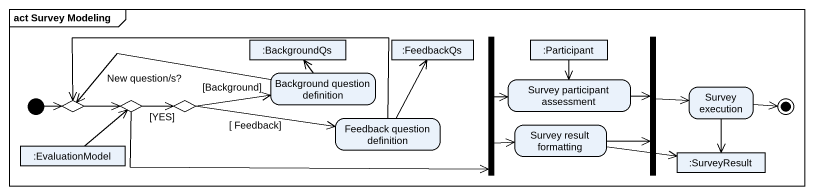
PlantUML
@startuml
mainframe act Survey Modeling
hide empty description
state ":BackgroundQs" as BackgroundQs <<object>>
state ":FeedbackQs" as FeedbackQs <<object>>
state fork1 <<fork>>
state ":Participant" as Participant_ <<object>>
state fork2 <<join>>
state "Background question definition" as Background_question
state "Survey participant assessment" as Survey_participant
state "Survey execution" as Survey_execution
state choice1 <<choice>>
state "New question/s?" as New_question_s <<choice>>
state choice2 <<choice>>
state "Feedback question definition" as Feedback_question_definition
state "Survey result formatting" as Survey_result_formatting
state ":EvaluationModel" as EvaluationModel <<object>>
state ":SurveyResult" as SurveyResult <<object>>
[*] -right-> choice1
fork1 -right-> Survey_participant
fork1 -right-> Survey_result_formatting
Participant_ --> Survey_participant
fork2 -right-> Survey_execution
Background_question -up-> BackgroundQs
Background_question -left-> choice1
Survey_participant -right-> fork2
Survey_execution --> SurveyResult
choice1 -right-> New_question_s
New_question_s -right-> fork1
New_question_s -right-> choice2 : [YES]
choice2 -right-> Background_question : [Background]
choice2 -right-> Feedback_question_definition : [ Feedback]
Feedback_question_definition -up-> FeedbackQs
Feedback_question_definition -left-> choice1
Survey_result_formatting -right-> fork2
Survey_result_formatting -right-> SurveyResult
EvaluationModel -up-> New_question_s
Survey_execution -right-> [*]
@enduml
